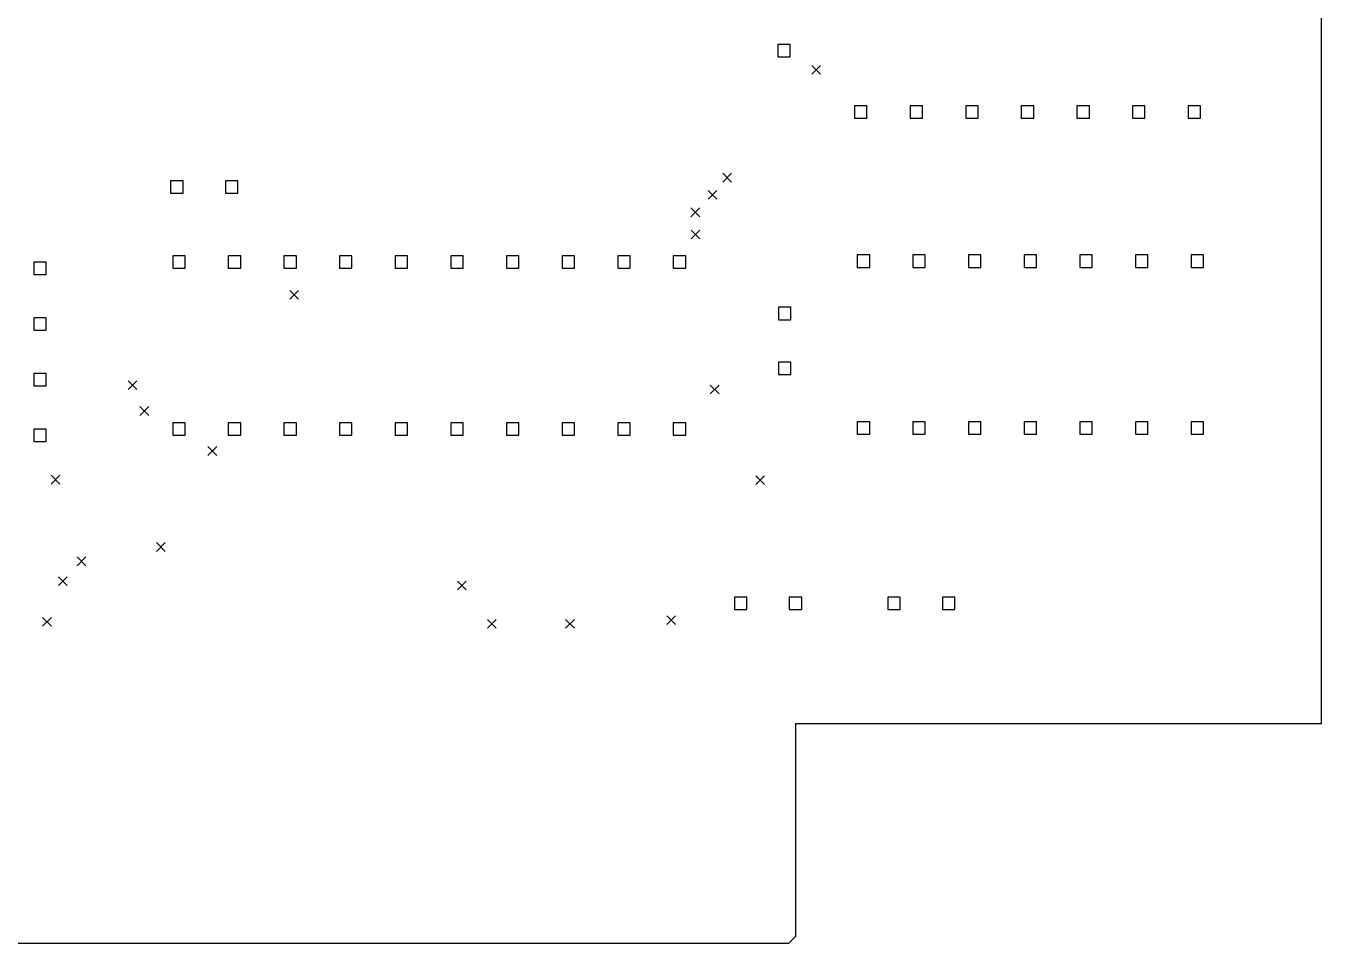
# Model space of a CAD drawing. Extents: x 98 to 216, y -166 to -40.
# Drawn here: x 156.9 to 216, y -145 to -103.1 of the extents above; entities that cross this region are included whole.
import ezdxf

# ---------------------------------------------------------------- set-up
doc = ezdxf.new("R2010")
doc.units = 0
doc.layers.add('BLACK', color=7, linetype='CONTINUOUS')

msp = doc.modelspace()

# ---------------------------------------------------------------- linework, layer by layer
at = {"layer": 'BLACK', "linetype": 'CONTINUOUS'}
for p, q in [((216, -40), (216, -135)), ((191.763, -103.987), (191.197, -103.987)), ((191.197, -103.987), (191.197, -104.553)), ((191.763, -104.553), (191.763, -103.987)), ((191.197, -104.553), (191.763, -104.553)), ((192.745, -104.945), (193.145, -105.345)), ((193.145, -104.945), (192.745, -105.345)), ((195.258, -106.787), (194.692, -106.787)), ((194.692, -106.787), (194.692, -107.353)), ((195.258, -107.353), (195.258, -106.787)), ((197.798, -106.787), (197.232, -106.787)), ((197.232, -106.787), (197.232, -107.353)), ((197.798, -107.353), (197.798, -106.787)), ((200.338, -106.787), (199.772, -106.787)), ((199.772, -106.787), (199.772, -107.353)), ((200.338, -107.353), (200.338, -106.787)), ((202.878, -106.787), (202.312, -106.787)), ((202.312, -106.787), (202.312, -107.353)), ((202.878, -107.353), (202.878, -106.787)), ((205.418, -106.787), (204.852, -106.787)), ((204.852, -106.787), (204.852, -107.353)), ((205.418, -107.353), (205.418, -106.787)), ((207.958, -106.787), (207.392, -106.787)), ((207.392, -106.787), (207.392, -107.353)), ((207.958, -107.353), (207.958, -106.787)), ((210.498, -106.787), (209.932, -106.787)), ((209.932, -106.787), (209.932, -107.353)), ((210.498, -107.353), (210.498, -106.787)), ((194.692, -107.353), (195.258, -107.353)), ((197.232, -107.353), (197.798, -107.353)), ((199.772, -107.353), (200.338, -107.353)), ((202.312, -107.353), (202.878, -107.353)), ((204.852, -107.353), (205.418, -107.353)), ((207.392, -107.353), (207.958, -107.353)), ((209.932, -107.353), (210.498, -107.353)), ((188.683, -109.872), (189.083, -110.272)), ((189.083, -109.872), (188.683, -110.272)), ((164.033, -110.217), (163.467, -110.217)), ((163.467, -110.217), (163.467, -110.783)), ((164.033, -110.783), (164.033, -110.217)), ((166.533, -110.217), (165.967, -110.217)), ((165.967, -110.217), (165.967, -110.783)), ((166.533, -110.783), (166.533, -110.217)), ((163.467, -110.783), (164.033, -110.783)), ((165.967, -110.783), (166.533, -110.783)), ((188.009, -110.658), (188.409, -111.058)), ((188.409, -110.658), (188.009, -111.058)), ((187.225, -111.452), (187.625, -111.852)), ((187.625, -111.452), (187.225, -111.852)), ((187.237, -112.467), (187.637, -112.867)), ((187.637, -112.467), (187.237, -112.867)), ((157.783, -113.927), (157.217, -113.927)), ((157.217, -113.927), (157.217, -114.493)), ((157.783, -114.493), (157.783, -113.927)), ((164.128, -113.637), (163.562, -113.637)), ((163.562, -113.637), (163.562, -114.203)), ((164.128, -114.203), (164.128, -113.637)), ((166.668, -113.637), (166.102, -113.637)), ((166.102, -113.637), (166.102, -114.203)), ((166.668, -114.203), (166.668, -113.637)), ((169.208, -113.637), (168.642, -113.637)), ((168.642, -113.637), (168.642, -114.203)), ((169.208, -114.203), (169.208, -113.637)), ((171.748, -113.637), (171.182, -113.637)), ((171.182, -113.637), (171.182, -114.203)), ((171.748, -114.203), (171.748, -113.637)), ((174.288, -113.637), (173.722, -113.637)), ((173.722, -113.637), (173.722, -114.203)), ((174.288, -114.203), (174.288, -113.637)), ((176.828, -113.637), (176.262, -113.637)), ((176.262, -113.637), (176.262, -114.203)), ((176.828, -114.203), (176.828, -113.637)), ((179.368, -113.637), (178.802, -113.637)), ((178.802, -113.637), (178.802, -114.203)), ((179.368, -114.203), (179.368, -113.637)), ((181.908, -113.637), (181.342, -113.637)), ((181.342, -113.637), (181.342, -114.203)), ((181.908, -114.203), (181.908, -113.637)), ((184.448, -113.637), (183.882, -113.637)), ((183.882, -113.637), (183.882, -114.203)), ((184.448, -114.203), (184.448, -113.637)), ((186.988, -113.637), (186.422, -113.637)), ((186.422, -113.637), (186.422, -114.203)), ((186.988, -114.203), (186.988, -113.637)), ((195.388, -113.597), (194.822, -113.597)), ((194.822, -113.597), (194.822, -114.163)), ((195.388, -114.163), (195.388, -113.597)), ((197.928, -113.597), (197.362, -113.597)), ((197.362, -113.597), (197.362, -114.163)), ((197.928, -114.163), (197.928, -113.597)), ((200.468, -113.597), (199.902, -113.597)), ((199.902, -113.597), (199.902, -114.163)), ((200.468, -114.163), (200.468, -113.597)), ((203.008, -113.597), (202.442, -113.597)), ((202.442, -113.597), (202.442, -114.163)), ((203.008, -114.163), (203.008, -113.597)), ((205.548, -113.597), (204.982, -113.597)), ((204.982, -113.597), (204.982, -114.163)), ((205.548, -114.163), (205.548, -113.597)), ((208.088, -113.597), (207.522, -113.597)), ((207.522, -113.597), (207.522, -114.163)), ((208.088, -114.163), (208.088, -113.597)), ((210.628, -113.597), (210.062, -113.597)), ((210.062, -113.597), (210.062, -114.163)), ((210.628, -114.163), (210.628, -113.597)), ((157.217, -114.493), (157.783, -114.493)), ((163.562, -114.203), (164.128, -114.203)), ((166.102, -114.203), (166.668, -114.203)), ((168.642, -114.203), (169.208, -114.203)), ((171.182, -114.203), (171.748, -114.203)), ((173.722, -114.203), (174.288, -114.203)), ((176.262, -114.203), (176.828, -114.203)), ((178.802, -114.203), (179.368, -114.203)), ((181.342, -114.203), (181.908, -114.203)), ((183.882, -114.203), (184.448, -114.203)), ((186.422, -114.203), (186.988, -114.203)), ((194.822, -114.163), (195.388, -114.163)), ((197.362, -114.163), (197.928, -114.163)), ((199.902, -114.163), (200.468, -114.163)), ((202.442, -114.163), (203.008, -114.163)), ((204.982, -114.163), (205.548, -114.163)), ((207.522, -114.163), (208.088, -114.163)), ((210.062, -114.163), (210.628, -114.163)), ((168.907, -115.218), (169.307, -115.618)), ((169.307, -115.218), (168.907, -115.618)), ((157.783, -116.467), (157.217, -116.467)), ((157.217, -116.467), (157.217, -117.033)), ((157.783, -117.033), (157.783, -116.467)), ((191.783, -115.987), (191.217, -115.987)), ((191.217, -115.987), (191.217, -116.553)), ((191.783, -116.553), (191.783, -115.987)), ((157.217, -117.033), (157.783, -117.033)), ((191.217, -116.553), (191.783, -116.553)), ((191.783, -118.487), (191.217, -118.487)), ((191.217, -118.487), (191.217, -119.053)), ((191.783, -119.053), (191.783, -118.487)), ((157.783, -119.007), (157.217, -119.007)), ((157.217, -119.007), (157.217, -119.573)), ((157.783, -119.573), (157.783, -119.007)), ((161.53, -119.34), (161.93, -119.74)), ((161.93, -119.34), (161.53, -119.74)), ((191.217, -119.053), (191.783, -119.053)), ((157.217, -119.573), (157.783, -119.573)), ((188.108, -119.536), (188.508, -119.936)), ((188.508, -119.536), (188.108, -119.936)), ((162.068, -120.519), (162.468, -120.919)), ((162.468, -120.519), (162.068, -120.919)), ((195.388, -121.217), (194.822, -121.217)), ((194.822, -121.217), (194.822, -121.783)), ((195.388, -121.783), (195.388, -121.217)), ((197.928, -121.217), (197.362, -121.217)), ((197.362, -121.217), (197.362, -121.783)), ((197.928, -121.783), (197.928, -121.217)), ((200.468, -121.217), (199.902, -121.217)), ((199.902, -121.217), (199.902, -121.783)), ((200.468, -121.783), (200.468, -121.217)), ((203.008, -121.217), (202.442, -121.217)), ((202.442, -121.217), (202.442, -121.783)), ((203.008, -121.783), (203.008, -121.217)), ((205.548, -121.217), (204.982, -121.217)), ((204.982, -121.217), (204.982, -121.783)), ((205.548, -121.783), (205.548, -121.217)), ((208.088, -121.217), (207.522, -121.217)), ((207.522, -121.217), (207.522, -121.783)), ((208.088, -121.783), (208.088, -121.217)), ((210.628, -121.217), (210.062, -121.217)), ((210.062, -121.217), (210.062, -121.783)), ((210.628, -121.783), (210.628, -121.217)), ((157.783, -121.547), (157.217, -121.547)), ((157.217, -121.547), (157.217, -122.113)), ((157.783, -122.113), (157.783, -121.547)), ((164.128, -121.257), (163.562, -121.257)), ((163.562, -121.257), (163.562, -121.823)), ((163.562, -121.823), (164.128, -121.823)), ((164.128, -121.823), (164.128, -121.257)), ((166.668, -121.257), (166.102, -121.257)), ((166.102, -121.257), (166.102, -121.823)), ((166.102, -121.823), (166.668, -121.823)), ((166.668, -121.823), (166.668, -121.257)), ((169.208, -121.257), (168.642, -121.257)), ((168.642, -121.257), (168.642, -121.823)), ((168.642, -121.823), (169.208, -121.823)), ((169.208, -121.823), (169.208, -121.257)), ((171.748, -121.257), (171.182, -121.257)), ((171.182, -121.257), (171.182, -121.823)), ((171.182, -121.823), (171.748, -121.823)), ((171.748, -121.823), (171.748, -121.257)), ((174.288, -121.257), (173.722, -121.257)), ((173.722, -121.257), (173.722, -121.823)), ((173.722, -121.823), (174.288, -121.823)), ((174.288, -121.823), (174.288, -121.257)), ((176.828, -121.257), (176.262, -121.257)), ((176.262, -121.257), (176.262, -121.823)), ((176.262, -121.823), (176.828, -121.823)), ((176.828, -121.823), (176.828, -121.257)), ((179.368, -121.257), (178.802, -121.257)), ((178.802, -121.257), (178.802, -121.823)), ((178.802, -121.823), (179.368, -121.823)), ((179.368, -121.823), (179.368, -121.257)), ((181.908, -121.257), (181.342, -121.257)), ((181.342, -121.257), (181.342, -121.823)), ((181.342, -121.823), (181.908, -121.823)), ((181.908, -121.823), (181.908, -121.257)), ((184.448, -121.257), (183.882, -121.257)), ((183.882, -121.257), (183.882, -121.823)), ((183.882, -121.823), (184.448, -121.823)), ((184.448, -121.823), (184.448, -121.257)), ((186.988, -121.257), (186.422, -121.257)), ((186.422, -121.257), (186.422, -121.823)), ((186.422, -121.823), (186.988, -121.823)), ((186.988, -121.823), (186.988, -121.257)), ((194.822, -121.783), (195.388, -121.783)), ((197.362, -121.783), (197.928, -121.783)), ((199.902, -121.783), (200.468, -121.783)), ((202.442, -121.783), (203.008, -121.783)), ((204.982, -121.783), (205.548, -121.783)), ((207.522, -121.783), (208.088, -121.783)), ((210.062, -121.783), (210.628, -121.783)), ((157.217, -122.113), (157.783, -122.113)), ((165.174, -122.345), (165.574, -122.745)), ((165.574, -122.345), (165.174, -122.745)), ((158.01, -123.652), (158.41, -124.052)), ((158.41, -123.652), (158.01, -124.052)), ((190.186, -123.67), (190.586, -124.07)), ((190.586, -123.67), (190.186, -124.07)), ((162.817, -126.724), (163.217, -127.124)), ((163.217, -126.724), (162.817, -127.124)), ((159.2, -127.381), (159.6, -127.781)), ((159.6, -127.381), (159.2, -127.781)), ((158.344, -128.289), (158.744, -128.689)), ((158.744, -128.289), (158.344, -128.689)), ((176.57, -128.478), (176.97, -128.878)), ((176.97, -128.478), (176.57, -128.878)), ((189.783, -129.217), (189.217, -129.217)), ((189.217, -129.217), (189.217, -129.783)), ((189.783, -129.783), (189.783, -129.217)), ((192.283, -129.217), (191.717, -129.217)), ((191.717, -129.217), (191.717, -129.783)), ((192.283, -129.783), (192.283, -129.217)), ((196.783, -129.217), (196.217, -129.217)), ((196.217, -129.217), (196.217, -129.783)), ((196.783, -129.783), (196.783, -129.217)), ((199.283, -129.217), (198.717, -129.217)), ((198.717, -129.217), (198.717, -129.783)), ((199.283, -129.783), (199.283, -129.217)), ((186.124, -130.069), (186.524, -130.469)), ((186.524, -130.069), (186.124, -130.469)), ((189.217, -129.783), (189.783, -129.783)), ((191.717, -129.783), (192.283, -129.783)), ((196.217, -129.783), (196.783, -129.783)), ((198.717, -129.783), (199.283, -129.783)), ((157.622, -130.137), (158.022, -130.537)), ((158.022, -130.137), (157.622, -130.537)), ((177.936, -130.231), (178.336, -130.631)), ((178.336, -130.231), (177.936, -130.631)), ((181.502, -130.23), (181.902, -130.63)), ((181.902, -130.23), (181.502, -130.63)), ((192, -135), (192, -144.7)), ((216, -135), (192, -135)), ((191.7, -145), (192, -144.7)), ((134.2, -145), (191.7, -145))]:
    msp.add_line(p, q, dxfattribs=at)

doc.saveas('drawing.dxf')
